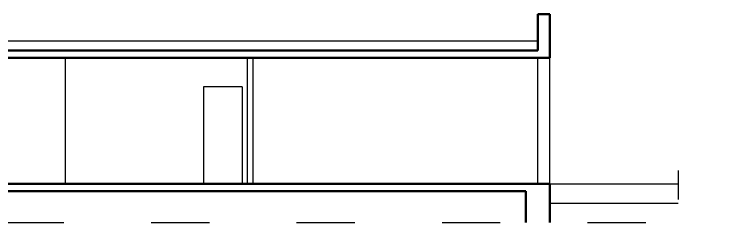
# Model space of a CAD drawing. Header units: metres. Extents: x 462 to 740, y -2157 to -1941.
# Drawn here: x 594.3 to 739.5, y -2155.8 to -2110.4 of the extents above; entities that cross this region are included whole.
import ezdxf

# ---------------------------------------------------------------- set-up
doc = ezdxf.new("R2010")
doc.units = ezdxf.units.M
doc.header["$MEASUREMENT"] = 0
doc.linetypes.add('ACAD_ISO03W100', pattern=[30, 12, -18])
doc.layers.add('konstr1', color=1, linetype='Continuous', lineweight=50)
doc.layers.add('osi', color=3, linetype='ACAD_ISO03W100')
doc.layers.add('steni1', color=6, linetype='Continuous')

msp = doc.modelspace()

# ---------------------------------------------------------------- linework, layer by layer
at = {"layer": 'konstr1'}
for p, q in [((704.86, -2110.42), (702.36, -2110.42)), ((702.36, -2110.42), (702.36, -2117.92)), ((704.86, -2119.42), (704.86, -2110.42)), ((537.36, -2117.92), (702.36, -2117.92)), ((704.86, -2119.42), (534.86, -2119.42)), ((704.86, -2145.42), (534.86, -2145.42)), ((704.86, -2153.42), (704.86, -2145.42)), ((699.86, -2146.92), (539.86, -2146.92)), ((699.86, -2146.92), (699.86, -2153.42))]:
    msp.add_line(p, q, dxfattribs=at)
at = {"layer": 'osi', "ltscale": 0.5}
msp.add_line((731.27, -2142.65), (731.27, -2155.76), dxfattribs=at)
at = {"layer": 'osi'}
msp.add_line((472.6, -2153.42), (739.51, -2153.42), dxfattribs=at)
at = {"layer": 'steni1'}
for p, q in [((537.36, -2115.92), (702.36, -2115.92)), ((604.86, -2119.42), (604.86, -2145.42)), ((642.36, -2119.42), (642.36, -2145.42)), ((643.56, -2119.42), (643.56, -2145.42)), ((702.36, -2145.42), (702.36, -2119.42)), ((704.86, -2145.42), (704.86, -2119.42)), ((633.36, -2125.42), (633.36, -2145.42)), ((641.36, -2125.42), (633.36, -2125.42)), ((641.36, -2125.42), (641.36, -2145.42)), ((704.86, -2145.42), (731.27, -2145.42)), ((704.86, -2149.42), (731.27, -2149.42))]:
    msp.add_line(p, q, dxfattribs=at)

doc.saveas('drawing.dxf')
